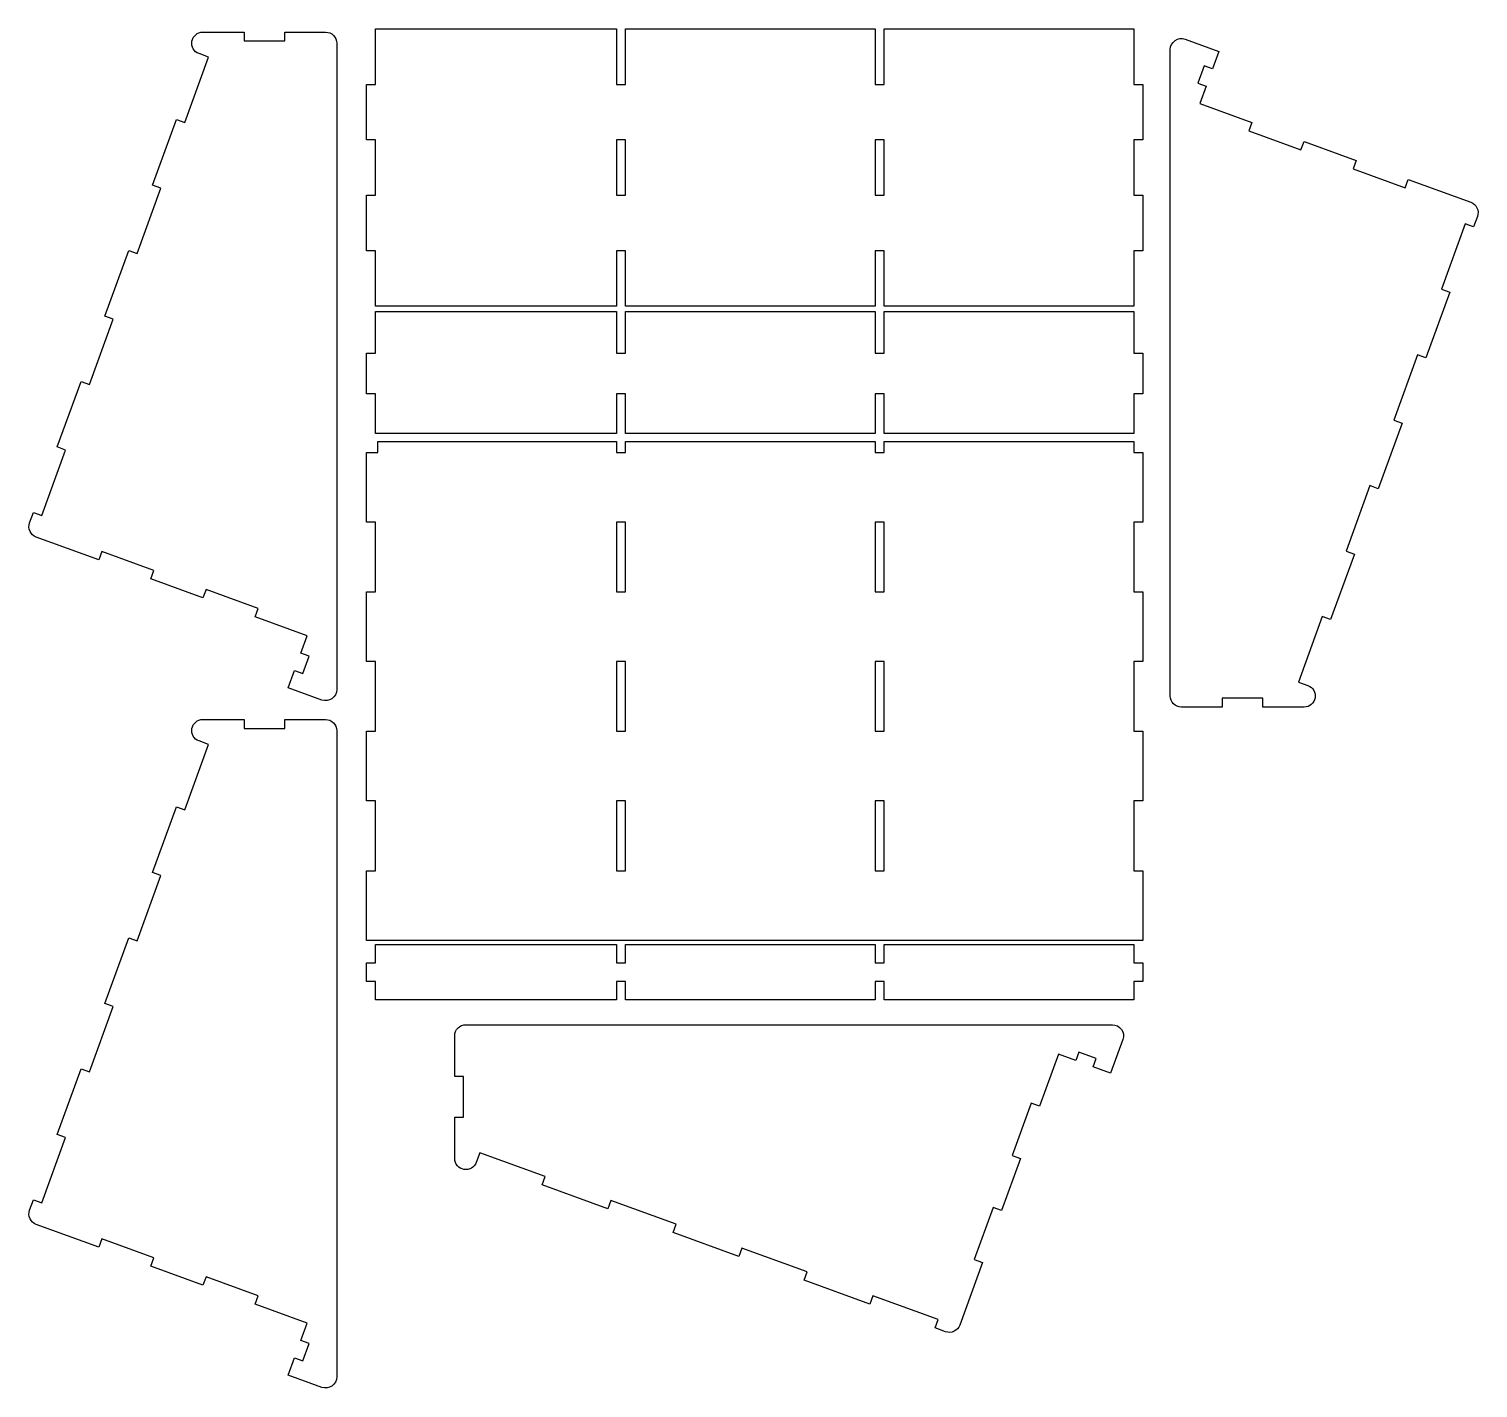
# Model space of a CAD drawing. Header units: millimetres. Extents: x -502 to 151, y -1012 to -399.
import ezdxf

# ---------------------------------------------------------------- set-up
doc = ezdxf.new("R2010")
doc.units = ezdxf.units.MM
doc.layers.get('0').update_dxf_attribs({"linetype": 'CONTINUOUS'})

msp = doc.modelspace()

# ---------------------------------------------------------------- linework, layer by layer
for points in [[(-421.24, -411.37), (-425.58, -409.79, -0.8391), (-423.87, -400.09), (-405.16, -400.09), (-405.16, -404.09), (-386.83, -404.09), (-386.83, -400.09), (-368.49, -400.09, -0.414214), (-363.49, -405.09), (-363.49, -696.61, -0.520567), (-370.2, -701.31), (-385.36, -695.79), (-382.51, -687.96), (-378.75, -689.33), (-375.9, -681.5), (-379.66, -680.13), (-376.81, -672.3), (-400.3, -663.75), (-398.93, -659.99), (-422.42, -651.44), (-423.79, -655.2), (-447.28, -646.65), (-445.91, -642.89), (-469.41, -634.34), (-470.78, -638.1), (-498.97, -627.84, -0.414214), (-501.95, -621.43), (-500.24, -616.73), (-496.49, -618.1), (-485.74, -588.57), (-489.5, -587.2), (-478.75, -557.67), (-474.99, -559.03), (-464.24, -529.5), (-468, -528.13), (-457.25, -498.6), (-453.49, -499.97), (-442.74, -470.43), (-446.5, -469.07), (-435.75, -439.53), (-431.99, -440.9)], [(70.14, -693.23), (74.48, -694.81, -0.8391), (72.77, -704.51), (54.06, -704.51), (54.06, -700.51), (35.72, -700.51), (35.72, -704.51), (17.39, -704.51, -0.414214), (12.39, -699.51), (12.39, -407.99, -0.520567), (19.1, -403.29), (34.25, -408.8), (31.4, -416.63), (27.64, -415.27), (24.79, -423.1), (28.55, -424.46), (25.7, -432.3), (49.2, -440.85), (47.83, -444.6), (71.32, -453.16), (72.69, -449.4), (96.18, -457.95), (94.81, -461.71), (118.3, -470.26), (119.67, -466.5), (147.86, -476.76, -0.414214), (150.85, -483.17), (149.14, -487.86), (145.38, -486.5), (134.63, -516.03), (138.39, -517.4), (127.64, -546.93), (123.88, -545.56), (113.14, -575.1), (116.89, -576.46), (106.14, -606), (102.39, -604.63), (91.64, -634.16), (95.4, -635.53), (84.65, -665.06), (80.89, -663.7)], [(-421.24, -721.37), (-425.58, -719.79, -0.8391), (-423.87, -710.09), (-405.16, -710.09), (-405.16, -714.09), (-386.83, -714.09), (-386.83, -710.09), (-368.49, -710.09, -0.414214), (-363.49, -715.09), (-363.49, -1006.61, -0.520567), (-370.2, -1011.31), (-385.36, -1005.79), (-382.51, -997.96), (-378.75, -999.33), (-375.9, -991.5), (-379.66, -990.13), (-376.81, -982.3), (-400.3, -973.75), (-398.93, -969.99), (-422.42, -961.44), (-423.79, -965.2), (-447.28, -956.65), (-445.91, -952.89), (-469.41, -944.34), (-470.78, -948.1), (-498.97, -937.84, -0.414214), (-501.95, -931.43), (-500.24, -926.73), (-496.49, -928.1), (-485.74, -898.57), (-489.5, -897.2), (-478.75, -867.67), (-474.99, -869.03), (-464.24, -839.5), (-468, -838.13), (-457.25, -808.6), (-453.49, -809.97), (-442.74, -780.43), (-446.5, -779.07), (-435.75, -749.53), (-431.99, -750.9)], [(-298.98, -905.49), (-300.56, -909.83, -0.8391), (-310.26, -908.12), (-310.26, -889.41), (-306.26, -889.41), (-306.26, -871.07), (-310.26, -871.07), (-310.26, -852.74, -0.414214), (-305.26, -847.74), (-13.74, -847.74, -0.520567), (-9.04, -854.45), (-14.56, -869.6), (-22.39, -866.75), (-21.02, -862.99), (-28.85, -860.14), (-30.22, -863.9), (-38.05, -861.05), (-46.6, -884.55), (-50.36, -883.18), (-58.91, -906.67), (-55.15, -908.04), (-63.7, -931.53), (-67.46, -930.16), (-76.01, -953.65), (-72.25, -955.02), (-82.51, -983.21, -0.414214), (-88.92, -986.2), (-93.62, -984.49), (-92.25, -980.73), (-121.78, -969.98), (-123.15, -973.74), (-152.68, -962.99), (-151.32, -959.23), (-180.85, -948.49), (-182.22, -952.24), (-211.75, -941.49), (-210.38, -937.74), (-239.92, -926.99), (-241.28, -930.75), (-270.82, -920), (-269.45, -916.24)]]:
    msp.add_lwpolyline(points, format="xyb", close=True)
for points in [[(-346, -498.67), (-350, -498.67), (-350, -473.67), (-346, -473.67), (-346, -448.67), (-350, -448.67), (-350, -423.67), (-346, -423.67), (-346, -398.67), (-237.33, -398.67), (-237.33, -423.67), (-233.33, -423.67), (-233.33, -398.67), (-120.67, -398.67), (-120.67, -423.67), (-116.67, -423.67), (-116.67, -398.67), (-4, -398.67), (-4, -423.67), (0, -423.67), (0, -448.67), (-4, -448.67), (-4, -473.67), (0, -473.67), (0, -498.67), (-4, -498.67), (-4, -523.67), (-116.67, -523.67), (-116.67, -498.67), (-120.67, -498.67), (-120.67, -523.67), (-233.33, -523.67), (-233.33, -498.67), (-237.33, -498.67), (-237.33, -523.67), (-346, -523.67)], [(-233.33, -473.67), (-233.33, -448.67), (-237.33, -448.67), (-237.33, -473.67)], [(-120.67, -473.67), (-116.67, -473.67), (-116.67, -448.67), (-120.67, -448.67)], [(-346, -563.17), (-350, -563.17), (-350, -544.84), (-346, -544.84), (-346, -526.13), (-237.33, -526.13), (-237.33, -544.84), (-233.33, -544.84), (-233.33, -526.13), (-120.67, -526.13), (-120.67, -544.84), (-116.67, -544.84), (-116.67, -526.13), (-4, -526.13), (-4, -544.84), (0, -544.84), (0, -563.17), (-4, -563.17), (-4, -581.13), (-116.67, -581.13), (-116.67, -563.17), (-120.67, -563.17), (-120.67, -581.13), (-233.33, -581.13), (-233.33, -563.17), (-237.33, -563.17), (-237.33, -581.13), (-346, -581.13)], [(-350, -589.71), (-345, -589.71), (-345, -584.71), (-237.33, -584.71), (-237.33, -589.71), (-233.33, -589.71), (-233.33, -584.71), (-120.67, -584.71), (-120.67, -589.71), (-116.67, -589.71), (-116.67, -584.71), (-4, -584.71), (-4, -589.71), (0, -589.71), (0, -621.14), (-4, -621.14), (-4, -652.57), (0, -652.57), (0, -684), (-4, -684), (-4, -715.42), (0, -715.42), (0, -746.85), (-4, -746.85), (-4, -778.28), (0, -778.28), (0, -809.71), (-350, -809.71), (-350, -778.28), (-346, -778.28), (-346, -746.85), (-350, -746.85), (-350, -715.42), (-346, -715.42), (-346, -684), (-350, -684), (-350, -652.57), (-346, -652.57), (-346, -621.14), (-350, -621.14)], [(-237.33, -652.57), (-233.33, -652.57), (-233.33, -621.14), (-237.33, -621.14)], [(-120.67, -652.57), (-116.67, -652.57), (-116.67, -621.14), (-120.67, -621.14)], [(-237.33, -715.42), (-233.33, -715.42), (-233.33, -684), (-237.33, -684)], [(-120.67, -715.42), (-116.67, -715.42), (-116.67, -684), (-120.67, -684)], [(-237.33, -778.28), (-233.33, -778.28), (-233.33, -746.85), (-237.33, -746.85)], [(-120.67, -778.28), (-116.67, -778.28), (-116.67, -746.85), (-120.67, -746.85)], [(-346, -828.2), (-350, -828.2), (-350, -819.86), (-346, -819.86), (-346, -811.53), (-237.33, -811.53), (-237.33, -819.86), (-233.33, -819.86), (-233.33, -811.53), (-120.67, -811.53), (-120.67, -819.86), (-116.67, -819.86), (-116.67, -811.53), (-4, -811.53), (-4, -819.86), (0, -819.86), (0, -828.2), (-4, -828.2), (-4, -836.53), (-116.67, -836.53), (-116.67, -828.2), (-120.67, -828.2), (-120.67, -836.53), (-233.33, -836.53), (-233.33, -828.2), (-237.33, -828.2), (-237.33, -836.53), (-346, -836.53)]]:
    msp.add_lwpolyline(points, close=True)

doc.saveas('drawing.dxf')
